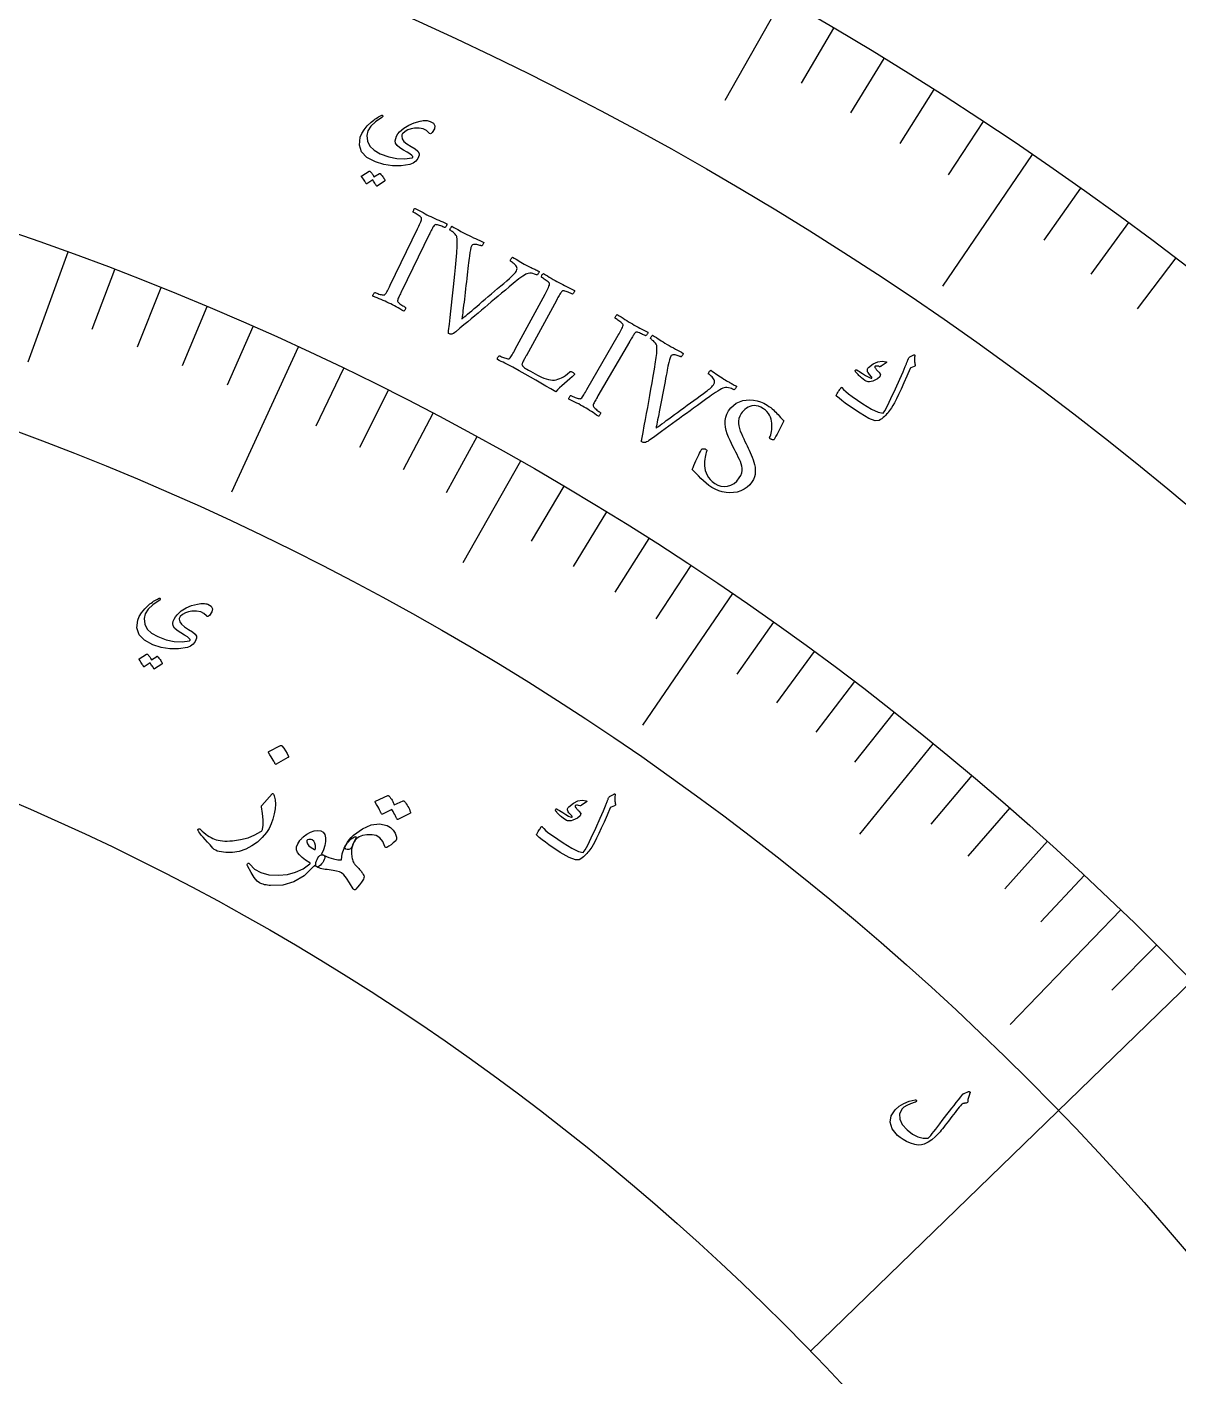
# Model space of a CAD drawing. Header units: millimetres. Extents: x -83 to 83, y -82 to 91.
# Drawn here: x 18.27 to 39.71, y 31.4 to 56.53 of the extents above; entities that cross this region are included whole.
import ezdxf

# ---------------------------------------------------------------- set-up
doc = ezdxf.new("R2010")
doc.units = ezdxf.units.MM
for name, color, linetype in [('ENGRAVE', 7, 'Continuous'), ('ENGRAVE_FINE', 8, 'Continuous'), ('TEXT', 5, 'Continuous')]:
    doc.layers.add(name, color=color, linetype=linetype)

msp = doc.modelspace()

# ---------------------------------------------------------------- linework, layer by layer
at = {"layer": 'ENGRAVE'}
for points in [[(32.3384, 57.0609), (31.2645, 55.1661)], [(36.9922, 54.16), (35.317, 51.7074)], [(19.0252, 52.3368), (18.2811, 50.2898)], [(23.3198, 50.5696), (22.0761, 47.8725)], [(27.4571, 48.4479), (26.3833, 46.5531)], [(31.4084, 45.9849), (29.7333, 43.5323)], [(35.146, 43.1956), (33.7714, 41.5062)], [(38.6431, 40.0975), (36.5821, 37.959)], [(39.9688, 38.7761), (32.8633, 31.8826)]]:
    msp.add_lwpolyline(points, dxfattribs=at)
for radius in [80.85, 80.85, 78.6844, 74.6625, 74.6625, 71.4862, 65.5875, 65.5875, 62.1225, 55.6875, 55.6875, 52.2225, 45.7875, 45.7875]:
    msp.add_circle((0, 0), radius, dxfattribs=at)
at = {"layer": 'ENGRAVE_FINE'}
for points in [[(33.2877, 56.5124), (32.6848, 55.4887)], [(34.2281, 55.9478), (33.6081, 54.9344)], [(35.1591, 55.3675), (34.5222, 54.3646)], [(36.0805, 54.7715), (35.427, 53.7794)], [(37.8937, 53.533), (37.2073, 52.5634)], [(38.785, 52.8909), (38.0824, 51.9329)], [(39.6656, 52.2337), (38.9471, 51.2876)], [(19.8953, 52.0123), (19.4709, 50.9027)], [(20.7601, 51.6732), (20.3172, 50.5708)], [(21.6192, 51.3197), (21.158, 50.2248)], [(22.4726, 50.9518), (21.9932, 49.8648)], [(24.1608, 50.1732), (23.6454, 49.1029)], [(24.9953, 49.7628), (24.462, 48.7012)], [(25.823, 49.3384), (25.2721, 48.2858)], [(26.6437, 48.9), (26.0753, 47.8568)], [(28.2632, 47.9822), (27.6602, 46.9586)], [(29.0616, 47.5029), (28.4416, 46.4895)], [(29.852, 47.0101), (29.2152, 46.0073)], [(30.6344, 46.5041), (29.9809, 45.512)], [(32.1739, 45.4526), (31.4875, 44.4829)], [(32.9306, 44.9074), (32.2281, 43.9493)], [(33.6783, 44.3494), (32.9599, 43.4033)], [(34.4169, 43.7787), (33.6826, 42.8448)], [(35.8655, 42.6001), (35.1003, 41.6913)], [(36.5751, 41.9924), (35.7949, 41.0965)], [(37.2747, 41.3726), (36.4796, 40.49)], [(37.9641, 40.7409), (37.1542, 39.8718)], [(39.3114, 39.4425), (38.4727, 38.6011)]]:
    msp.add_lwpolyline(points, dxfattribs=at)
at = {"layer": 'TEXT'}
for points in [[(25.7544, 54.5593), (25.7083, 54.6034), (25.6475, 54.6328), (25.5722, 54.6477), (25.4823, 54.6479), (25.4202, 54.637), (25.363, 54.6161), (25.3108, 54.5852), (25.2634, 54.5442), (25.2563, 54.5349), (25.2511, 54.5243), (25.2478, 54.5122), (25.2465, 54.4987), (25.2565, 54.4502), (25.2887, 54.4021), (25.3431, 54.3544), (25.4197, 54.3071), (25.4955, 54.2611), (25.5462, 54.2183), (25.5717, 54.1789), (25.5721, 54.1427), (25.5447, 54.0805), (25.5068, 54.0315), (25.4585, 53.9955), (25.3999, 53.9727), (25.2352, 53.9454), (25.0732, 53.944), (24.9137, 53.9685), (24.7564, 54.0189), (24.5988, 54.1047), (24.4993, 54.2096), (24.4578, 54.3341), (24.4745, 54.4782), (24.5033, 54.5485), (24.547, 54.6193), (24.6057, 54.6904), (24.6794, 54.7619), (24.7024, 54.7807), (24.7253, 54.7984), (24.7481, 54.8152), (24.7709, 54.831), (24.7937, 54.8458), (24.8169, 54.8598), (24.8403, 54.8728), (24.8639, 54.885), (24.8755, 54.8892), (24.8842, 54.8891), (24.8899, 54.8847), (24.8926, 54.8761), (24.8922, 54.867), (24.8895, 54.8591), (24.8845, 54.8522), (24.8771, 54.8463), (24.7563, 54.7655), (24.6692, 54.6827), (24.6155, 54.5981), (24.5951, 54.5118), (24.6069, 54.4058), (24.6528, 54.3139), (24.7328, 54.2361), (24.8469, 54.1721), (25.0043, 54.1144), (25.1554, 54.0824), (25.3004, 54.0763), (25.4395, 54.0961), (25.4487, 54.099), (25.4539, 54.1038), (25.4551, 54.1104), (25.4523, 54.1189), (25.4349, 54.1405), (25.4002, 54.1681), (25.348, 54.2018), (25.2784, 54.2414), (25.209, 54.2848), (25.1607, 54.328), (25.1335, 54.3711), (25.1275, 54.4141), (25.1356, 54.4577), (25.1517, 54.4999), (25.1759, 54.5407), (25.2082, 54.58), (25.2865, 54.6504), (25.3764, 54.7069), (25.4777, 54.7496), (25.5906, 54.7783), (25.6198, 54.7839), (25.6473, 54.7878), (25.6732, 54.7898), (25.6975, 54.79), (25.7201, 54.7885), (25.7409, 54.7855), (25.7601, 54.781), (25.7774, 54.775), (25.8393, 54.7386), (25.8656, 54.6917), (25.8565, 54.6346), (25.8119, 54.5672), (25.7949, 54.5514), (25.7796, 54.5449), (25.7661, 54.5475), (25.7544, 54.5593)], [(24.8299, 53.8047), (24.8329, 53.8058), (24.8364, 53.8058), (24.8404, 53.8044), (24.8448, 53.8019), (24.8583, 53.7881), (24.871, 53.7739), (24.8829, 53.7593), (24.8939, 53.7443), (24.9042, 53.7287), (24.9138, 53.7125), (24.9227, 53.6955), (24.9309, 53.6779), (24.9318, 53.6732), (24.9313, 53.6689), (24.9291, 53.6652), (24.9255, 53.6619), (24.7862, 53.5704), (24.7832, 53.5697), (24.78, 53.5712), (24.7765, 53.5749), (24.7728, 53.5807), (24.7706, 53.5855), (24.7667, 53.5925), (24.761, 53.6017), (24.7536, 53.6132), (24.7443, 53.627), (24.7332, 53.6433), (24.7203, 53.6622), (24.7054, 53.6836), (24.5964, 53.6127), (24.5921, 53.611), (24.588, 53.6119), (24.5842, 53.6156), (24.5806, 53.622), (24.5775, 53.6275), (24.5724, 53.636), (24.5654, 53.6474), (24.5565, 53.6617), (24.5455, 53.6791), (24.5321, 53.6995), (24.5164, 53.7231), (24.4982, 53.7498), (24.4968, 53.7535), (24.4968, 53.7566), (24.4983, 53.759), (24.5012, 53.7607), (24.6394, 53.8471), (24.6424, 53.8483), (24.6459, 53.8482), (24.6499, 53.8469), (24.6543, 53.8444), (24.6661, 53.8334), (24.6772, 53.8218), (24.6875, 53.8097), (24.6971, 53.7971), (24.706, 53.784), (24.7142, 53.7705), (24.7217, 53.7568), (24.7286, 53.7426)], [(25.7888, 53.0006), (25.8259, 52.9829), (25.8627, 52.9658), (25.8993, 52.9493), (25.9356, 52.9336), (25.9722, 52.9179), (26.0094, 52.9016), (26.0474, 52.8848), (26.0861, 52.8674), (26.0876, 52.8593), (26.0866, 52.85), (26.0834, 52.8395), (26.0777, 52.8279), (26.071, 52.8168), (26.0643, 52.808), (26.0578, 52.8015), (26.0515, 52.7972), (26.0421, 52.8016), (26.0293, 52.807), (26.013, 52.8136), (25.9933, 52.8212), (25.9721, 52.829), (25.9513, 52.836), (25.9309, 52.8422), (25.911, 52.8476), (25.8929, 52.8513), (25.8782, 52.852), (25.8669, 52.85), (25.8589, 52.8451), (25.8489, 52.8333), (25.8387, 52.8192), (25.8284, 52.8029), (25.818, 52.7842), (25.8074, 52.764), (25.7965, 52.7427), (25.7853, 52.7204), (25.7738, 52.697), (25.772, 52.6933), (25.7701, 52.6895), (25.7683, 52.6857), (25.7664, 52.682), (25.7646, 52.6782), (25.7627, 52.6744), (25.7609, 52.6707), (25.7591, 52.6669), (25.2471, 51.6201), (25.2453, 51.6164), (25.2434, 51.6126), (25.2416, 51.6088), (25.2397, 51.6051), (25.2379, 51.6013), (25.2361, 51.5975), (25.2342, 51.5938), (25.2324, 51.59), (25.2211, 51.5667), (25.2104, 51.5444), (25.2005, 51.5231), (25.1913, 51.5028), (25.1832, 51.4837), (25.1767, 51.466), (25.1719, 51.4496), (25.1687, 51.4345), (25.17, 51.4263), (25.1753, 51.4165), (25.1844, 51.4052), (25.1975, 51.3924), (25.2129, 51.3791), (25.2294, 51.3662), (25.2469, 51.3539), (25.2654, 51.3419), (25.2829, 51.3313), (25.2976, 51.3226), (25.3093, 51.3159), (25.3182, 51.3112), (25.3186, 51.3036), (25.3173, 51.2945), (25.3143, 51.2839), (25.3096, 51.2719), (25.3038, 51.2603), (25.2976, 51.2513), (25.2908, 51.2449), (25.2836, 51.2411), (25.2479, 51.2617), (25.213, 51.2817), (25.1787, 51.3012), (25.145, 51.3201), (25.1114, 51.3386), (25.0771, 51.3568), (25.042, 51.3748), (25.0063, 51.3925), (24.9711, 51.4093), (24.9355, 51.4257), (24.8992, 51.4418), (24.8624, 51.4576), (24.8252, 51.4732), (24.7875, 51.4887), (24.7494, 51.5042), (24.711, 51.5197), (24.7096, 51.5277), (24.7104, 51.537), (24.7136, 51.5474), (24.7192, 51.5591), (24.7258, 51.5703), (24.7322, 51.5792), (24.7386, 51.5858), (24.7448, 51.5902), (24.754, 51.5861), (24.7665, 51.581), (24.7824, 51.5748), (24.8016, 51.5676), (24.8225, 51.5603), (24.8432, 51.5541), (24.8639, 51.5489), (24.8845, 51.5447), (24.903, 51.5422), (24.9174, 51.542), (24.9278, 51.5441), (24.9341, 51.5486), (24.9464, 51.5627), (24.9587, 51.5794), (24.9709, 51.5989), (24.9831, 51.6212), (24.9955, 51.6453), (25.0081, 51.6704), (25.021, 51.6965), (25.0343, 51.7237), (25.5419, 52.7725), (25.555, 52.7999), (25.5676, 52.8265), (25.5797, 52.8524), (25.5912, 52.8775), (25.6013, 52.9015), (25.6091, 52.9236), (25.6147, 52.9439), (25.618, 52.9624), (25.6179, 52.9711), (25.6131, 52.981), (25.6035, 52.992), (25.5891, 53.0042), (25.572, 53.0169), (25.5541, 53.0293), (25.5355, 53.0414), (25.5162, 53.0533), (25.498, 53.0641), (25.4828, 53.0728), (25.4706, 53.0796), (25.4614, 53.0843), (25.4608, 53.0919), (25.462, 53.1011), (25.4648, 53.1117), (25.4693, 53.1239), (25.475, 53.1355), (25.4812, 53.1445), (25.488, 53.151), (25.4953, 53.1548), (25.5331, 53.135), (25.5705, 53.1152), (25.6075, 53.0953), (25.6441, 53.0754), (25.6804, 53.0558), (25.7166, 53.0368), (25.7528, 53.0184), (25.7888, 53.0006)], [(26.4621, 52.6677), (26.5027, 52.6475), (26.5429, 52.6282), (26.5827, 52.6095), (26.6221, 52.5917), (26.6611, 52.5742), (26.6996, 52.5567), (26.7378, 52.5391), (26.7755, 52.5216), (26.7745, 52.5143), (26.7716, 52.5052), (26.7666, 52.4941), (26.7597, 52.4811), (26.7522, 52.4689), (26.7455, 52.4604), (26.7398, 52.4556), (26.7349, 52.4545), (26.7279, 52.4575), (26.7173, 52.4615), (26.7028, 52.4664), (26.6847, 52.4722), (26.6646, 52.4777), (26.6443, 52.4817), (26.6239, 52.4842), (26.6034, 52.4853), (26.5842, 52.4833), (26.568, 52.477), (26.5547, 52.4661), (26.5444, 52.4509), (26.5345, 52.4242), (26.5249, 52.384), (26.5157, 52.3304), (26.5068, 52.2633), (26.5027, 52.228), (26.4981, 52.1874), (26.4929, 52.1413), (26.4871, 52.0899), (26.4808, 52.0344), (26.4741, 51.9762), (26.4669, 51.9153), (26.4593, 51.8516), (26.4515, 51.7866), (26.4438, 51.7214), (26.4363, 51.6563), (26.4288, 51.591), (26.4215, 51.5271), (26.4143, 51.4658), (26.4072, 51.4072), (26.4003, 51.3512), (26.3937, 51.2991), (26.3877, 51.252), (26.3823, 51.2099), (26.3775, 51.1728), (26.3736, 51.1421), (26.3707, 51.1193), (26.369, 51.1044), (26.3684, 51.0973), (26.3767, 51.1038), (26.3913, 51.1158), (26.4123, 51.1333), (26.4397, 51.1564), (26.4724, 51.1841), (26.5091, 51.2153), (26.5499, 51.2502), (26.5947, 51.2886), (26.6428, 51.3298), (26.6934, 51.3731), (26.7466, 51.4184), (26.8022, 51.4658), (26.8593, 51.5143), (26.9169, 51.5632), (26.9749, 51.6124), (27.0333, 51.6619), (27.0912, 51.7109), (27.1473, 51.7583), (27.2018, 51.8043), (27.2545, 51.8488), (27.2742, 51.8657), (27.2936, 51.8835), (27.3127, 51.9023), (27.3315, 51.922), (27.3489, 51.9417), (27.3637, 51.9603), (27.376, 51.9779), (27.3857, 51.9945), (27.3934, 52.0141), (27.3955, 52.0336), (27.392, 52.0528), (27.3829, 52.0717), (27.3704, 52.09), (27.3564, 52.107), (27.3409, 52.1228), (27.324, 52.1374), (27.3076, 52.1501), (27.2938, 52.1603), (27.2824, 52.1681), (27.2736, 52.1733), (27.2712, 52.1795), (27.2716, 52.1881), (27.2749, 52.1989), (27.2809, 52.212), (27.2884, 52.2247), (27.2959, 52.2345), (27.3035, 52.2413), (27.3111, 52.2451), (27.3441, 52.2261), (27.3761, 52.2075), (27.407, 52.1892), (27.4369, 52.1712), (27.4668, 52.1534), (27.498, 52.1355), (27.5303, 52.1176), (27.5638, 52.0996), (27.5913, 52.0851), (27.616, 52.0723), (27.6377, 52.0613), (27.6565, 52.052), (27.6738, 52.0437), (27.6911, 52.0356), (27.7082, 52.0277), (27.7253, 52.0201), (27.7433, 52.0121), (27.7632, 52.0031), (27.7849, 51.9931), (27.8086, 51.982), (27.8073, 51.9747), (27.8038, 51.9655), (27.798, 51.9544), (27.79, 51.9412), (27.7817, 51.9291), (27.775, 51.9207), (27.77, 51.9163), (27.7666, 51.9157), (27.7562, 51.9203), (27.7401, 51.9259), (27.7183, 51.9326), (27.6909, 51.9403), (27.661, 51.9463), (27.6322, 51.9478), (27.6045, 51.9448), (27.5778, 51.9372), (27.5574, 51.9282), (27.5319, 51.9137), (27.5013, 51.8938), (27.4657, 51.8685), (27.4283, 51.8406), (27.3924, 51.8129), (27.358, 51.7853), (27.3252, 51.7579), (27.2493, 51.6943), (27.1767, 51.6332), (27.1073, 51.5748), (27.0413, 51.5189), (26.9773, 51.4649), (26.9144, 51.4119), (26.8525, 51.3599), (26.7917, 51.309), (26.7308, 51.258), (26.6689, 51.206), (26.6059, 51.1529), (26.5419, 51.0988), (26.4755, 51.0427), (26.4054, 50.9839), (26.3316, 50.9222), (26.2541, 50.8576), (26.2328, 50.8411), (26.2129, 50.8285), (26.1946, 50.8199), (26.1777, 50.8153), (26.162, 50.8137), (26.1473, 50.8144), (26.1335, 50.8174), (26.1207, 50.8226), (26.1177, 50.8254), (26.116, 50.8301), (26.1157, 50.8367), (26.1167, 50.8451), (26.1181, 50.8539), (26.1189, 50.8616), (26.1192, 50.8682), (26.119, 50.8738), (26.1335, 51.0007), (26.1474, 51.1233), (26.1607, 51.2417), (26.1734, 51.3559), (26.1858, 51.4685), (26.1982, 51.582), (26.2105, 51.6965), (26.2227, 51.812), (26.2349, 51.9311), (26.247, 52.0564), (26.2592, 52.188), (26.2712, 52.3258), (26.2751, 52.368), (26.2781, 52.4083), (26.2803, 52.4466), (26.2818, 52.483), (26.2821, 52.518), (26.281, 52.5522), (26.2784, 52.5855), (26.2744, 52.6179), (26.2715, 52.6313), (26.2656, 52.645), (26.2567, 52.659), (26.2447, 52.6733), (26.2311, 52.6873), (26.2171, 52.7003), (26.2029, 52.7123), (26.1883, 52.7232), (26.1745, 52.7328), (26.1624, 52.7408), (26.1521, 52.7471), (26.1435, 52.7517), (26.1435, 52.7544), (26.1458, 52.7611), (26.1506, 52.7719), (26.1577, 52.7868), (26.1653, 52.8016), (26.1712, 52.8124), (26.1756, 52.8192), (26.1783, 52.8218), (26.2193, 52.7998), (26.2565, 52.7794), (26.29, 52.7607), (26.3197, 52.7437), (26.3494, 52.7268), (26.3831, 52.7085), (26.4206, 52.6888), (26.4621, 52.6677)], [(27.5689, 50.4184), (27.5674, 50.4156), (27.5656, 50.4122), (27.5634, 50.4082), (27.5609, 50.4036), (27.5544, 50.3918), (27.547, 50.3782), (27.5386, 50.363), (27.5294, 50.346), (27.52, 50.3286), (27.5114, 50.3117), (27.5035, 50.2954), (27.4963, 50.2797), (27.4906, 50.2657), (27.4872, 50.2544), (27.4861, 50.2459), (27.4872, 50.2401), (27.4959, 50.2253), (27.5068, 50.2115), (27.52, 50.1986), (27.5354, 50.1866), (27.5547, 50.1739), (27.5792, 50.159), (27.609, 50.1417), (27.644, 50.1221), (27.7775, 50.0482), (27.8128, 50.0299), (27.8509, 50.0126), (27.8917, 49.9963), (27.9354, 49.9811), (27.9789, 49.9686), (28.0197, 49.9607), (28.0577, 49.9573), (28.0929, 49.9584), (28.1241, 49.9637), (28.1562, 49.9725), (28.1893, 49.9847), (28.2234, 50.0004), (28.2588, 50.0205), (28.296, 50.046), (28.3348, 50.077), (28.3754, 50.1135), (28.3829, 50.1176), (28.3925, 50.1182), (28.4041, 50.1153), (28.4176, 50.1088), (28.4372, 50.0965), (28.452, 50.0845), (28.4621, 50.0727), (28.4676, 50.0611), (28.4222, 50.0217), (28.3752, 49.9811), (28.3266, 49.9393), (28.2765, 49.8965), (28.2284, 49.8541), (28.1861, 49.8136), (28.1495, 49.7751), (28.1186, 49.7386), (28.0237, 49.7926), (27.9293, 49.8468), (27.8354, 49.9013), (27.7421, 49.956), (27.6458, 50.0121), (27.543, 50.0708), (27.4336, 50.132), (27.3177, 50.1957), (27.2773, 50.2174), (27.2388, 50.2374), (27.2021, 50.2558), (27.1673, 50.2725), (27.1332, 50.2888), (27.0988, 50.3059), (27.0639, 50.3238), (27.0288, 50.3424), (27.0277, 50.3505), (27.029, 50.3597), (27.0327, 50.37), (27.0387, 50.3814), (27.0458, 50.3923), (27.0527, 50.4009), (27.0594, 50.4072), (27.0658, 50.4113), (27.0748, 50.4068), (27.087, 50.4011), (27.1026, 50.3942), (27.1215, 50.3861), (27.142, 50.3779), (27.1624, 50.3708), (27.1829, 50.3646), (27.2032, 50.3595), (27.2216, 50.3561), (27.236, 50.3553), (27.2465, 50.3569), (27.253, 50.3612), (27.2659, 50.3746), (27.2789, 50.3908), (27.292, 50.4097), (27.3052, 50.4314), (27.3187, 50.4549), (27.3324, 50.4794), (27.3465, 50.505), (27.361, 50.5315), (27.9158, 51.5562), (27.9302, 51.5828), (27.944, 51.6089), (27.9572, 51.6342), (27.9698, 51.6588), (27.981, 51.6823), (27.9898, 51.704), (27.9963, 51.724), (28.0004, 51.7423), (28.0008, 51.7511), (27.9964, 51.7612), (27.9873, 51.7726), (27.9735, 51.7855), (27.9569, 51.7989), (27.9397, 51.8121), (27.9216, 51.8251), (27.9029, 51.8378), (27.8852, 51.8494), (27.8705, 51.8588), (27.8586, 51.8661), (27.8496, 51.8712), (27.8494, 51.8789), (27.8509, 51.888), (27.8542, 51.8985), (27.8593, 51.9104), (27.8655, 51.9218), (27.8721, 51.9305), (27.8792, 51.9366), (27.8866, 51.9402), (27.9235, 51.9187), (27.96, 51.8971), (27.996, 51.8756), (28.0317, 51.8541), (28.0671, 51.8328), (28.1024, 51.8122), (28.1376, 51.7922), (28.1728, 51.7728), (28.209, 51.7533), (28.2451, 51.7346), (28.2809, 51.7165), (28.3164, 51.6991), (28.3522, 51.6818), (28.3887, 51.6639), (28.4259, 51.6453), (28.4637, 51.6262), (28.4648, 51.618), (28.4635, 51.6087), (28.4598, 51.5984), (28.4536, 51.5871), (28.4464, 51.5763), (28.4393, 51.5678), (28.4325, 51.5616), (28.426, 51.5576), (28.4168, 51.5624), (28.4042, 51.5684), (28.3883, 51.5757), (28.369, 51.5842), (28.3482, 51.593), (28.3277, 51.6009), (28.3076, 51.6081), (28.2879, 51.6144), (28.27, 51.6188), (28.2554, 51.6203), (28.244, 51.6187), (28.2358, 51.6142), (28.2252, 51.6029), (28.2145, 51.5893), (28.2034, 51.5734), (28.1922, 51.5553), (28.1807, 51.5355), (28.1688, 51.5147), (28.1566, 51.493), (28.144, 51.4702), (28.142, 51.4665), (28.14, 51.4628), (28.138, 51.4591), (28.136, 51.4555), (28.134, 51.4518), (28.132, 51.4481), (28.13, 51.4444), (28.1279, 51.4407)], [(29.5424, 51.0037), (29.5781, 50.9832), (29.6137, 50.9635), (29.649, 50.9445), (29.6841, 50.9262), (29.7194, 50.9079), (29.7554, 50.889), (29.792, 50.8695), (29.8294, 50.8493), (29.8302, 50.8411), (29.8287, 50.8319), (29.8247, 50.8217), (29.8182, 50.8105), (29.8106, 50.8), (29.8034, 50.7917), (29.7964, 50.7856), (29.7898, 50.7818), (29.7807, 50.7868), (29.7683, 50.7932), (29.7526, 50.8009), (29.7335, 50.8099), (29.7129, 50.8193), (29.6927, 50.8277), (29.6728, 50.8354), (29.6533, 50.8423), (29.6355, 50.8472), (29.6209, 50.849), (29.6095, 50.8478), (29.6012, 50.8435), (29.5903, 50.8324), (29.5792, 50.8191), (29.5677, 50.8036), (29.556, 50.7857), (29.544, 50.7663), (29.5316, 50.7458), (29.5188, 50.7244), (29.5056, 50.7019), (29.5035, 50.6983), (29.5014, 50.6947), (29.4993, 50.691), (29.4972, 50.6874), (29.4951, 50.6838), (29.493, 50.6802), (29.4909, 50.6765), (29.4887, 50.6729), (28.9027, 49.6658), (28.9005, 49.6622), (28.8984, 49.6586), (28.8963, 49.6549), (28.8942, 49.6513), (28.8921, 49.6477), (28.89, 49.6441), (28.8879, 49.6404), (28.8858, 49.6368), (28.8728, 49.6144), (28.8606, 49.5929), (28.8492, 49.5723), (28.8385, 49.5528), (28.8291, 49.5343), (28.8213, 49.5171), (28.8153, 49.5011), (28.8111, 49.4863), (28.8118, 49.478), (28.8164, 49.4679), (28.8247, 49.456), (28.8367, 49.4422), (28.8512, 49.4278), (28.8667, 49.4138), (28.8832, 49.4002), (28.9008, 49.387), (28.9175, 49.3751), (28.9315, 49.3654), (28.9428, 49.3579), (28.9513, 49.3526), (28.9512, 49.345), (28.9492, 49.336), (28.9455, 49.3256), (28.9399, 49.3139), (28.9333, 49.3028), (28.9264, 49.2943), (28.9192, 49.2884), (28.9117, 49.2851), (28.8777, 49.3082), (28.8442, 49.3307), (28.8114, 49.3526), (28.7792, 49.3739), (28.747, 49.3948), (28.7141, 49.4154), (28.6804, 49.4359), (28.6461, 49.4561), (28.6122, 49.4754), (28.5778, 49.4944), (28.5428, 49.5131), (28.5073, 49.5314), (28.4712, 49.5496), (28.4348, 49.5678), (28.3979, 49.586), (28.3607, 49.6042), (28.3598, 49.6123), (28.3614, 49.6215), (28.3653, 49.6317), (28.3717, 49.643), (28.3791, 49.6537), (28.3862, 49.6621), (28.393, 49.6682), (28.3995, 49.6722), (28.4084, 49.6674), (28.4205, 49.6614), (28.4359, 49.6541), (28.4545, 49.6455), (28.4748, 49.6368), (28.4951, 49.6291), (28.5153, 49.6224), (28.5355, 49.6167), (28.5538, 49.6128), (28.5682, 49.6116), (28.5787, 49.613), (28.5853, 49.617), (28.5986, 49.6302), (28.612, 49.646), (28.6257, 49.6646), (28.6394, 49.6859), (28.6535, 49.709), (28.6679, 49.7332), (28.6827, 49.7583), (28.6978, 49.7844), (29.2798, 50.794), (29.2948, 50.8202), (29.3093, 50.8459), (29.3232, 50.8708), (29.3365, 50.8951), (29.3483, 50.9183), (29.3577, 50.9398), (29.3647, 50.9596), (29.3693, 50.9778), (29.3699, 50.9865), (29.3658, 50.9967), (29.357, 51.0084), (29.3435, 51.0216), (29.3273, 51.0355), (29.3104, 51.0491), (29.2928, 51.0626), (29.2744, 51.0759), (29.257, 51.0879), (29.2425, 51.0977), (29.2308, 51.1053), (29.222, 51.1107), (29.2219, 51.1183), (29.2237, 51.1274), (29.2273, 51.1378), (29.2327, 51.1496), (29.2392, 51.1608), (29.2461, 51.1693), (29.2533, 51.1753), (29.2608, 51.1786), (29.2971, 51.1561), (29.333, 51.1336), (29.3685, 51.1112), (29.4035, 51.0887), (29.4383, 51.0665), (29.4731, 51.045), (29.5078, 51.024), (29.5424, 51.0037)], [(30.19, 50.623), (30.2291, 50.6), (30.2678, 50.5778), (30.3061, 50.5564), (30.3441, 50.5357), (30.3817, 50.5154), (30.4189, 50.4952), (30.4557, 50.475), (30.4921, 50.4547), (30.4906, 50.4476), (30.4869, 50.4386), (30.4812, 50.4279), (30.4733, 50.4154), (30.465, 50.4039), (30.4578, 50.3959), (30.4517, 50.3915), (30.4467, 50.3907), (30.44, 50.3943), (30.4296, 50.399), (30.4156, 50.4049), (30.3979, 50.412), (30.3783, 50.4189), (30.3584, 50.4244), (30.3382, 50.4284), (30.3178, 50.4309), (30.2985, 50.4304), (30.2819, 50.4252), (30.2679, 50.4153), (30.2565, 50.4009), (30.2447, 50.375), (30.2322, 50.3356), (30.2192, 50.2827), (30.2054, 50.2164), (30.1988, 50.1816), (30.1913, 50.1414), (30.1828, 50.0958), (30.1733, 50.0449), (30.163, 49.9901), (30.1521, 49.9325), (30.1406, 49.8722), (30.1284, 49.8093), (30.1159, 49.745), (30.1036, 49.6806), (30.0913, 49.6161), (30.0792, 49.5516), (30.0672, 49.4883), (30.0556, 49.4277), (30.0444, 49.3698), (30.0334, 49.3145), (30.0231, 49.263), (30.0138, 49.2164), (30.0054, 49.1748), (29.9979, 49.1381), (29.9918, 49.1078), (29.9873, 49.0853), (29.9845, 49.0705), (29.9834, 49.0635), (29.992, 49.0694), (30.0075, 49.0803), (30.0297, 49.0963), (30.0588, 49.1173), (30.0933, 49.1425), (30.1322, 49.1711), (30.1754, 49.2029), (30.2228, 49.238), (30.2738, 49.2756), (30.3274, 49.3152), (30.3837, 49.3565), (30.4426, 49.3997), (30.503, 49.444), (30.564, 49.4886), (30.6254, 49.5335), (30.6873, 49.5787), (30.7485, 49.6234), (30.8079, 49.6667), (30.8655, 49.7086), (30.9213, 49.7492), (30.9422, 49.7646), (30.9628, 49.781), (30.9832, 49.7983), (31.0034, 49.8166), (31.0221, 49.835), (31.0383, 49.8525), (31.0518, 49.8692), (31.0627, 49.885), (31.0717, 49.9041), (31.0752, 49.9233), (31.0731, 49.9427), (31.0655, 49.9623), (31.0543, 49.9814), (31.0415, 49.9994), (31.0273, 50.0162), (31.0114, 50.032), (30.996, 50.0459), (30.9829, 50.0571), (30.9721, 50.0656), (30.9637, 50.0714), (30.9618, 50.0778), (30.9629, 50.0863), (30.9669, 50.0969), (30.9738, 50.1095), (30.9822, 50.1217), (30.9904, 50.1309), (30.9984, 50.1371), (31.0063, 50.1403), (31.0379, 50.1191), (31.0684, 50.0982), (31.0979, 50.0777), (31.1265, 50.0576), (31.155, 50.0377), (31.1848, 50.0176), (31.2157, 49.9974), (31.2478, 49.977), (31.2743, 49.9605), (31.298, 49.946), (31.3188, 49.9335), (31.3369, 49.9228), (31.3536, 49.9133), (31.3702, 49.904), (31.3868, 49.8949), (31.4032, 49.8861), (31.4206, 49.8768), (31.4398, 49.8664), (31.4608, 49.8548), (31.4835, 49.8421), (31.4818, 49.8349), (31.4776, 49.826), (31.471, 49.8153), (31.4621, 49.8027), (31.4529, 49.7912), (31.4456, 49.7834), (31.4403, 49.7793), (31.4369, 49.779), (31.4269, 49.7843), (31.4112, 49.791), (31.39, 49.7993), (31.3631, 49.809), (31.3338, 49.8171), (31.3052, 49.8207), (31.2773, 49.8196), (31.2501, 49.814), (31.2291, 49.8065), (31.2026, 49.7939), (31.1707, 49.7763), (31.1333, 49.7536), (31.094, 49.7285), (31.0562, 49.7034), (31.02, 49.6783), (30.9853, 49.6534), (30.905, 49.5954), (30.8282, 49.5397), (30.7548, 49.4865), (30.6848, 49.4355), (30.6172, 49.3862), (30.5506, 49.3379), (30.4851, 49.2905), (30.4208, 49.2441), (30.3564, 49.1976), (30.2909, 49.1502), (30.2242, 49.1018), (30.1565, 49.0525), (30.0862, 49.0014), (30.012, 48.9477), (29.934, 48.8915), (29.852, 48.8327), (29.8296, 48.8177), (29.8089, 48.8066), (29.79, 48.7994), (29.7728, 48.7959), (29.757, 48.7955), (29.7424, 48.7973), (29.7289, 48.8012), (29.7165, 48.8073), (29.7137, 48.8104), (29.7123, 48.8152), (29.7125, 48.8217), (29.7141, 48.8301), (29.7161, 48.8387), (29.7175, 48.8464), (29.7183, 48.853), (29.7184, 48.8585), (29.7421, 48.984), (29.7648, 49.1054), (29.7866, 49.2225), (29.8075, 49.3355), (29.828, 49.4469), (29.8485, 49.5592), (29.869, 49.6725), (29.8895, 49.7868), (29.9103, 49.9047), (29.9314, 50.0288), (29.953, 50.1592), (29.975, 50.2958), (29.9819, 50.3376), (29.9878, 50.3776), (29.9928, 50.4157), (29.9968, 50.4519), (29.9997, 50.4867), (30.001, 50.5209), (30.0009, 50.5543), (29.9992, 50.5869), (29.9973, 50.6004), (29.9924, 50.6145), (29.9845, 50.6292), (29.9736, 50.6443), (29.961, 50.6593), (29.948, 50.6732), (29.9347, 50.6862), (29.9209, 50.6982), (29.9078, 50.7088), (29.8963, 50.7175), (29.8865, 50.7246), (29.8783, 50.7298), (29.8784, 50.7325), (29.8813, 50.739), (29.8868, 50.7494), (29.895, 50.7637), (29.9036, 50.778), (29.9103, 50.7884), (29.9151, 50.7948), (29.918, 50.7972), (29.9573, 50.7723), (29.993, 50.7493), (30.025, 50.7283), (30.0534, 50.7091), (30.0819, 50.6901), (30.1141, 50.6694), (30.1502, 50.6471), (30.19, 50.623)], [(34.803, 50.4049), (34.8005, 50.3824), (34.7989, 50.3605), (34.7983, 50.3392), (34.7986, 50.3185), (34.8001, 50.2983), (34.8027, 50.2786), (34.8065, 50.2593), (34.8115, 50.2405), (34.8121, 50.2314), (34.8089, 50.2236), (34.802, 50.2169), (34.7913, 50.2114), (34.7315, 50.1848), (34.7253, 50.1817), (34.7205, 50.1789), (34.7169, 50.1762), (34.7147, 50.1738), (34.6542, 50.032), (34.5986, 49.9044), (34.5479, 49.7911), (34.5022, 49.6921), (34.4614, 49.6075), (34.4255, 49.5375), (34.3947, 49.4821), (34.3688, 49.4411), (34.3167, 49.3662), (34.2988, 49.3434), (34.2798, 49.3212), (34.2595, 49.2998), (34.238, 49.2791), (34.2152, 49.2591), (34.1911, 49.24), (34.1655, 49.2216), (34.1385, 49.2041), (34.0675, 49.1997), (33.9493, 49.245), (33.7837, 49.3397), (33.5703, 49.4833), (33.5053, 49.5307), (33.4463, 49.5762), (33.3933, 49.6197), (33.3463, 49.6614), (33.343, 49.6666), (33.3416, 49.6719), (33.3423, 49.6772), (33.3449, 49.6826), (33.3594, 49.7072), (33.3727, 49.7295), (33.385, 49.7495), (33.3961, 49.7672), (33.4061, 49.7827), (33.4153, 49.7963), (33.4236, 49.808), (33.4311, 49.8177), (33.4356, 49.8229), (33.4398, 49.8248), (33.4436, 49.8232), (33.4471, 49.8182), (33.4758, 49.783), (33.5168, 49.7438), (33.5702, 49.7003), (33.6358, 49.6527), (33.836, 49.5166), (33.9987, 49.419), (34.1243, 49.3603), (34.2129, 49.3407), (34.2451, 49.3874), (34.2944, 49.4786), (34.3605, 49.6145), (34.4435, 49.7951), (34.5251, 49.9769), (34.5862, 50.1149), (34.6268, 50.2089), (34.6471, 50.259), (34.6523, 50.2729), (34.6572, 50.286), (34.6617, 50.2982), (34.6658, 50.3094), (34.6696, 50.3197), (34.6729, 50.3289), (34.6758, 50.337), (34.6781, 50.3439), (34.6842, 50.3586), (34.6922, 50.371), (34.7021, 50.3813), (34.714, 50.3894), (34.7838, 50.4272), (34.789, 50.4294), (34.7934, 50.4302), (34.7971, 50.4295), (34.8001, 50.4273), (34.8024, 50.4227), (34.8037, 50.4175), (34.8039, 50.4115), (34.803, 50.4049)], [(34.2704, 50.3004), (34.273, 50.298), (34.2748, 50.2951), (34.2756, 50.2917), (34.2755, 50.2878), (34.2745, 50.285), (34.2729, 50.2823), (34.2708, 50.2796), (34.2682, 50.2771), (34.1799, 50.2177), (34.1703, 50.2122), (34.1618, 50.2086), (34.1544, 50.2072), (34.1481, 50.2078), (34.1249, 50.2156), (34.1033, 50.2197), (34.0835, 50.22), (34.0655, 50.2166), (34.0596, 50.2125), (34.0584, 50.2045), (34.0621, 50.1928), (34.0705, 50.1772), (34.0772, 50.1683), (34.0843, 50.1594), (34.0918, 50.1505), (34.0997, 50.1416), (34.1082, 50.1326), (34.1172, 50.1235), (34.1269, 50.1142), (34.1372, 50.1048), (34.1654, 50.0617), (34.1553, 50.0198), (34.1067, 49.9789), (34.0197, 49.9391), (33.9892, 49.9305), (33.9621, 49.926), (33.9384, 49.9256), (33.9181, 49.9294), (33.8985, 49.9375), (33.8737, 49.9522), (33.8438, 49.9735), (33.8087, 50.0013), (33.7911, 50.0159), (33.7748, 50.0304), (33.7599, 50.0448), (33.7463, 50.0592), (33.7339, 50.0732), (33.7224, 50.0865), (33.7119, 50.0992), (33.7024, 50.1112), (33.6977, 50.1204), (33.6956, 50.1287), (33.6959, 50.1362), (33.6988, 50.1428), (33.7039, 50.1482), (33.7097, 50.1506), (33.7163, 50.15), (33.7237, 50.1463), (33.7463, 50.1331), (33.7717, 50.1179), (33.7999, 50.1004), (33.8308, 50.0808), (33.8885, 50.0442), (33.935, 50.0176), (33.9702, 50.0011), (33.9942, 49.9948), (33.998, 49.9949), (34.001, 49.9964), (34.0032, 49.9993), (34.0047, 50.0035), (34.0048, 50.0066), (34.0037, 50.0104), (34.0012, 50.0147), (33.9975, 50.0196), (33.9599, 50.0609), (33.9447, 50.0791), (33.9333, 50.0969), (33.9257, 50.1145), (33.9218, 50.1317), (33.9207, 50.1496), (33.9236, 50.1654), (33.9304, 50.179), (33.9412, 50.1906), (34.0286, 50.2585), (34.1126, 50.2995), (34.1932, 50.3134), (34.2704, 50.3004)], [(32.0527, 49.4913), (32.088, 49.4677), (32.1194, 49.4451), (32.147, 49.4235), (32.1708, 49.4029), (32.1926, 49.3824), (32.2142, 49.3609), (32.2355, 49.3385), (32.2567, 49.3151), (32.2792, 49.29), (32.3044, 49.2622), (32.3323, 49.2318), (32.363, 49.1987), (32.3403, 49.1495), (32.3165, 49.1001), (32.2913, 49.0504), (32.265, 49.0006), (32.2396, 48.9538), (32.2174, 48.9135), (32.1985, 48.8797), (32.1827, 48.8523), (32.1789, 48.847), (32.173, 48.8441), (32.1649, 48.8437), (32.1546, 48.8457), (32.1439, 48.8491), (32.1345, 48.8527), (32.1266, 48.8563), (32.12, 48.8602), (32.1125, 48.8659), (32.1067, 48.8722), (32.1025, 48.8791), (32.1, 48.8866), (32.1109, 48.9108), (32.1205, 48.9384), (32.1288, 48.9692), (32.136, 49.0034), (32.1412, 49.0397), (32.1438, 49.0768), (32.1437, 49.1149), (32.141, 49.1538), (32.1352, 49.1927), (32.1259, 49.2308), (32.113, 49.2681), (32.0965, 49.3046), (32.076, 49.3391), (32.0506, 49.3706), (32.0206, 49.3992), (31.9858, 49.4247), (31.9389, 49.4516), (31.8937, 49.4701), (31.8505, 49.4803), (31.8091, 49.4822), (31.7699, 49.4775), (31.7331, 49.4679), (31.6987, 49.4535), (31.6667, 49.4341), (31.6374, 49.4116), (31.6114, 49.3874), (31.5886, 49.3616), (31.5689, 49.3342), (31.5438, 49.2882), (31.5273, 49.2422), (31.5193, 49.1961), (31.5198, 49.1499), (31.5268, 49.1035), (31.5382, 49.0567), (31.5539, 49.0097), (31.5739, 48.9623), (31.5961, 48.9145), (31.6182, 48.8663), (31.6402, 48.8178), (31.662, 48.7688), (31.6794, 48.7319), (31.6977, 48.6931), (31.7168, 48.6525), (31.7368, 48.6101), (31.7565, 48.5664), (31.7748, 48.5218), (31.7917, 48.4765), (31.8072, 48.4304), (31.8199, 48.3839), (31.8284, 48.3375), (31.8326, 48.291), (31.8327, 48.2447), (31.8274, 48.1989), (31.8157, 48.1542), (31.7975, 48.1106), (31.773, 48.0681), (31.7291, 48.011), (31.679, 47.9631), (31.6228, 47.9246), (31.5605, 47.8953), (31.4944, 47.8748), (31.4269, 47.8627), (31.358, 47.8591), (31.2876, 47.8638), (31.2178, 47.8765), (31.1508, 47.8968), (31.0864, 47.9245), (31.0246, 47.9598), (30.9692, 47.9979), (30.9169, 48.0385), (30.8675, 48.0816), (30.8213, 48.1273), (30.7775, 48.1727), (30.7356, 48.2151), (30.6958, 48.2546), (30.6579, 48.2911), (30.6732, 48.3302), (30.6897, 48.3702), (30.7073, 48.4111), (30.7261, 48.453), (30.7451, 48.4939), (30.7631, 48.5321), (30.7802, 48.5676), (30.7964, 48.6003), (30.8108, 48.6286), (30.8223, 48.6509), (30.831, 48.6671), (30.8369, 48.6772), (30.8466, 48.679), (30.8565, 48.6801), (30.8666, 48.6804), (30.8768, 48.6801), (30.8868, 48.6788), (30.8963, 48.6764), (30.9053, 48.6728), (30.9138, 48.6681), (30.9226, 48.6607), (30.9276, 48.652), (30.9288, 48.6419), (30.9263, 48.6304), (30.9193, 48.6095), (30.9122, 48.5843), (30.9051, 48.5548), (30.8979, 48.5209), (30.8919, 48.4839), (30.8882, 48.4447), (30.8868, 48.4034), (30.8878, 48.36), (30.8923, 48.3158), (30.9016, 48.272), (30.9157, 48.2287), (30.9345, 48.1858), (30.9595, 48.1443), (30.992, 48.1052), (31.0319, 48.0685), (31.0794, 48.0342), (31.1353, 48.0046), (31.1937, 47.9863), (31.2546, 47.9795), (31.3181, 47.9841), (31.3802, 48.0014), (31.4371, 48.0328), (31.4886, 48.0782), (31.5349, 48.1378), (31.5619, 48.1848), (31.58, 48.2302), (31.5893, 48.2738), (31.5896, 48.3157), (31.5834, 48.3569), (31.5727, 48.3985), (31.5576, 48.4405), (31.5381, 48.4827), (31.5159, 48.5259), (31.4928, 48.5705), (31.4686, 48.6166), (31.4434, 48.664), (31.4165, 48.7189), (31.3896, 48.7756), (31.3627, 48.8341), (31.3359, 48.8944), (31.3118, 48.9557), (31.2931, 49.0175), (31.2798, 49.0798), (31.272, 49.1424), (31.272, 49.2047), (31.2825, 49.2657), (31.3035, 49.3254), (31.3349, 49.3839), (31.3767, 49.4406), (31.4242, 49.4881), (31.4774, 49.5264), (31.5364, 49.5554), (31.5992, 49.5756), (31.6637, 49.5874), (31.7298, 49.5908), (31.7977, 49.5858), (31.8652, 49.573), (31.9302, 49.553), (31.9927, 49.5257), (32.0527, 49.4913)], [(21.6088, 45.5686), (21.5627, 45.6127), (21.5019, 45.6423), (21.4265, 45.6573), (21.3366, 45.6576), (21.2745, 45.6468), (21.2173, 45.6259), (21.165, 45.595), (21.1177, 45.5541), (21.1105, 45.5448), (21.1053, 45.5341), (21.102, 45.522), (21.1007, 45.5085), (21.1107, 45.46), (21.1429, 45.4119), (21.1972, 45.3642), (21.2737, 45.3168), (21.3494, 45.2708), (21.4, 45.2279), (21.4254, 45.1885), (21.4257, 45.1524), (21.3982, 45.0902), (21.3602, 45.0412), (21.3119, 45.0053), (21.2533, 44.9825), (21.0888, 44.9553), (20.9271, 44.9539), (20.7679, 44.9783), (20.611, 45.0286), (20.4537, 45.1141), (20.3543, 45.2188), (20.3127, 45.3431), (20.3292, 45.4872), (20.3579, 45.5576), (20.4015, 45.6284), (20.46, 45.6996), (20.5336, 45.7713), (20.5565, 45.7901), (20.5794, 45.8079), (20.6022, 45.8247), (20.6249, 45.8405), (20.6478, 45.8554), (20.6709, 45.8694), (20.6943, 45.8825), (20.7179, 45.8947), (20.7295, 45.8989), (20.7382, 45.8988), (20.7439, 45.8944), (20.7466, 45.8858), (20.7463, 45.8767), (20.7436, 45.8688), (20.7385, 45.8619), (20.7311, 45.856), (20.6105, 45.775), (20.5235, 45.6921), (20.47, 45.6074), (20.4497, 45.521), (20.4616, 45.4151), (20.5075, 45.3233), (20.5874, 45.2456), (20.7014, 45.1818), (20.8585, 45.1243), (21.0094, 45.0924), (21.1542, 45.0862), (21.2931, 45.1059), (21.3023, 45.1088), (21.3075, 45.1135), (21.3087, 45.1202), (21.3059, 45.1287), (21.2886, 45.1502), (21.2539, 45.1779), (21.2019, 45.2116), (21.1324, 45.2513), (21.0631, 45.2947), (21.0149, 45.3378), (20.9877, 45.3809), (20.9817, 45.424), (20.9898, 45.4676), (21.006, 45.5098), (21.0302, 45.5505), (21.0624, 45.5899), (21.1408, 45.6602), (21.2307, 45.7167), (21.3321, 45.7593), (21.4451, 45.7879), (21.4743, 45.7935), (21.5018, 45.7973), (21.5277, 45.7992), (21.552, 45.7994), (21.5747, 45.7979), (21.5955, 45.7949), (21.6147, 45.7903), (21.6321, 45.7843), (21.6939, 45.7477), (21.7202, 45.7008), (21.711, 45.6437), (21.6663, 45.5764), (21.6492, 45.5606), (21.634, 45.5541), (21.6205, 45.5568), (21.6088, 45.5686)], [(20.6841, 44.8145), (20.6871, 44.8157), (20.6906, 44.8156), (20.6946, 44.8143), (20.6989, 44.8118), (20.7124, 44.798), (20.7251, 44.7838), (20.7369, 44.7692), (20.7479, 44.7542), (20.7581, 44.7387), (20.7677, 44.7225), (20.7765, 44.7055), (20.7846, 44.6879), (20.7856, 44.6832), (20.785, 44.679), (20.7829, 44.6752), (20.7792, 44.6719), (20.6402, 44.5804), (20.6372, 44.5797), (20.634, 44.5811), (20.6306, 44.5848), (20.6269, 44.5906), (20.6247, 44.5954), (20.6208, 44.6024), (20.6151, 44.6116), (20.6077, 44.6231), (20.5986, 44.6369), (20.5875, 44.6532), (20.5746, 44.672), (20.5598, 44.6933), (20.451, 44.6224), (20.4467, 44.6206), (20.4427, 44.6216), (20.4389, 44.6252), (20.4353, 44.6316), (20.4322, 44.6371), (20.4272, 44.6456), (20.4202, 44.657), (20.4114, 44.6712), (20.4004, 44.6886), (20.387, 44.709), (20.3713, 44.7325), (20.3533, 44.7591), (20.3519, 44.7629), (20.3519, 44.7659), (20.3533, 44.7683), (20.3563, 44.7701), (20.4941, 44.8567), (20.4971, 44.8579), (20.5006, 44.8578), (20.5046, 44.8565), (20.5089, 44.854), (20.5208, 44.843), (20.5318, 44.8315), (20.5421, 44.8194), (20.5517, 44.8068), (20.5605, 44.7937), (20.5686, 44.7803), (20.5761, 44.7665), (20.583, 44.7524)], [(22.9883, 43.1555), (22.9931, 43.1569), (22.9985, 43.1564), (23.0045, 43.154), (23.0111, 43.1497), (23.0498, 43.1041), (23.0832, 43.0557), (23.1114, 43.0045), (23.1344, 42.9504), (23.1357, 42.9434), (23.1348, 42.9375), (23.1317, 42.9329), (23.1264, 42.9294), (22.908, 42.8056), (22.9013, 42.8035), (22.895, 42.8054), (22.8894, 42.8114), (22.8843, 42.8214), (22.8799, 42.8301), (22.8727, 42.8435), (22.8628, 42.8614), (22.8501, 42.884), (22.8343, 42.9114), (22.815, 42.9438), (22.7924, 42.9812), (22.7663, 43.0235), (22.7632, 43.0298), (22.7626, 43.0349), (22.7646, 43.0386), (22.7691, 43.0409)], [(22.8322, 42.253), (22.836, 42.2567), (22.8396, 42.2594), (22.843, 42.2609), (22.8463, 42.2613), (22.8535, 42.2582), (22.8604, 42.2505), (22.8668, 42.2383), (22.8727, 42.2216), (22.8888, 42.1439), (22.8942, 42.0613), (22.8887, 41.9738), (22.8725, 41.8813), (22.8471, 41.7862), (22.8144, 41.6966), (22.7743, 41.6126), (22.7271, 41.5341), (22.6477, 41.4402), (22.5569, 41.358), (22.4547, 41.2876), (22.3411, 41.2288), (22.2202, 41.1852), (22.0971, 41.1628), (21.9717, 41.1616), (21.844, 41.1815), (21.8117, 41.1904), (21.7819, 41.2041), (21.7545, 41.2223), (21.7296, 41.2451), (21.6754, 41.3041), (21.6266, 41.3579), (21.5834, 41.4066), (21.5457, 41.4501), (21.5137, 41.4885), (21.4877, 41.5216), (21.4675, 41.5494), (21.4533, 41.572), (21.4509, 41.5779), (21.4498, 41.5832), (21.4499, 41.5878), (21.4512, 41.5919), (21.4542, 41.5965), (21.4579, 41.6002), (21.4623, 41.6033), (21.4675, 41.6055), (21.4731, 41.6063), (21.4789, 41.6051), (21.4847, 41.6019), (21.4907, 41.5967), (21.5264, 41.5637), (21.5614, 41.5337), (21.5955, 41.5066), (21.6288, 41.4825), (21.6617, 41.4611), (21.6943, 41.4423), (21.7268, 41.4262), (21.7591, 41.4127), (21.7926, 41.4015), (21.8284, 41.3924), (21.8668, 41.3853), (21.9076, 41.3802), (21.9509, 41.3773), (21.9968, 41.3767), (22.0454, 41.3785), (22.0967, 41.3825), (22.246, 41.4036), (22.3838, 41.4392), (22.5101, 41.4896), (22.6248, 41.5549), (22.6331, 41.5607), (22.6403, 41.5688), (22.6463, 41.579), (22.6511, 41.5915), (22.663, 41.6743), (22.6643, 41.7728), (22.6549, 41.8869), (22.6347, 42.0167), (22.6348, 42.0242), (22.6357, 42.0304), (22.6376, 42.0354), (22.6404, 42.039)], [(25.2728, 42.1228), (25.2777, 42.124), (25.2831, 42.1232), (25.289, 42.1204), (25.2954, 42.1158), (25.3143, 42.0924), (25.3319, 42.0685), (25.3482, 42.0442), (25.3632, 42.0195), (25.3769, 41.9941), (25.3893, 41.9678), (25.4006, 41.9405), (25.4107, 41.9124), (25.4115, 41.9051), (25.4101, 41.8989), (25.4063, 41.8936), (25.4001, 41.8894), (25.1728, 41.7786), (25.1681, 41.7782), (25.1634, 41.781), (25.1586, 41.7872), (25.1537, 41.7967), (25.151, 41.8043), (25.1459, 41.8156), (25.1385, 41.8306), (25.1286, 41.8492), (25.1164, 41.8718), (25.1015, 41.8985), (25.0842, 41.9293), (25.0643, 41.9643), (24.8867, 41.8782), (24.8799, 41.8764), (24.8737, 41.8786), (24.8683, 41.8848), (24.8637, 41.8951), (24.8596, 41.904), (24.853, 41.9177), (24.8439, 41.9361), (24.8321, 41.9593), (24.8175, 41.9874), (24.7996, 42.0207), (24.7785, 42.0591), (24.7542, 42.1026), (24.7525, 42.1084), (24.7529, 42.1131), (24.7555, 42.1164), (24.7603, 42.1185), (24.9848, 42.2229), (24.9896, 42.2241), (24.995, 42.2233), (25.0009, 42.2206), (25.0074, 42.216), (25.0242, 42.1972), (25.0397, 42.1777), (25.054, 42.1575), (25.0671, 42.1367), (25.0789, 42.1153), (25.0897, 42.0935), (25.0995, 42.0713), (25.1081, 42.0488)], [(29.2201, 42.229), (29.2176, 42.2065), (29.216, 42.1846), (29.2154, 42.1633), (29.2158, 42.1426), (29.2172, 42.1223), (29.2199, 42.1026), (29.2237, 42.0833), (29.2287, 42.0645), (29.2293, 42.0554), (29.2261, 42.0475), (29.2192, 42.0408), (29.2085, 42.0354), (29.1485, 42.009), (29.1424, 42.0059), (29.1375, 42.003), (29.1339, 42.0004), (29.1317, 41.998), (29.0711, 41.8561), (29.0154, 41.7286), (28.9646, 41.6154), (28.9187, 41.5164), (28.8778, 41.4319), (28.8418, 41.362), (28.8109, 41.3065), (28.7849, 41.2657), (28.7327, 41.1908), (28.7148, 41.168), (28.6957, 41.1459), (28.6754, 41.1245), (28.6539, 41.1038), (28.6311, 41.0839), (28.6069, 41.0648), (28.5813, 41.0465), (28.5543, 41.029), (28.4833, 41.0246), (28.3652, 41.07), (28.1999, 41.1646), (27.9867, 41.3081), (27.9218, 41.3553), (27.8628, 41.4007), (27.8098, 41.4442), (27.7628, 41.4858), (27.7595, 41.491), (27.7581, 41.4962), (27.7587, 41.5015), (27.7614, 41.5069), (27.7758, 41.5316), (27.7891, 41.5539), (27.8013, 41.5739), (27.8124, 41.5916), (27.8224, 41.6071), (27.8316, 41.6207), (27.8399, 41.6324), (27.8473, 41.6421), (27.8518, 41.6474), (27.856, 41.6492), (27.8598, 41.6477), (27.8633, 41.6427), (27.8921, 41.6076), (27.9331, 41.5684), (27.9865, 41.525), (28.0521, 41.4775), (28.2523, 41.3415), (28.4149, 41.244), (28.5403, 41.1852), (28.6289, 41.1655), (28.6612, 41.2121), (28.7105, 41.3033), (28.7769, 41.4391), (28.8601, 41.6196), (28.9418, 41.8013), (29.003, 41.9393), (29.0437, 42.0333), (29.064, 42.0833), (29.0692, 42.0973), (29.074, 42.1104), (29.0785, 42.1226), (29.0827, 42.1338), (29.0865, 42.1441), (29.0898, 42.1533), (29.0926, 42.1614), (29.095, 42.1683), (29.101, 42.183), (29.109, 42.1954), (29.119, 42.2057), (29.1309, 42.2137), (29.2009, 42.2514), (29.2061, 42.2537), (29.2105, 42.2544), (29.2142, 42.2537), (29.2172, 42.2515), (29.2195, 42.2469), (29.2208, 42.2416), (29.221, 42.2357), (29.2201, 42.229)], [(28.6865, 42.1254), (28.6892, 42.123), (28.6909, 42.1201), (28.6918, 42.1167), (28.6917, 42.1128), (28.6906, 42.11), (28.6891, 42.1073), (28.687, 42.1046), (28.6843, 42.102), (28.596, 42.0427), (28.5864, 42.0372), (28.5779, 42.0337), (28.5705, 42.0322), (28.5642, 42.0328), (28.5409, 42.0406), (28.5193, 42.0447), (28.4995, 42.0451), (28.4815, 42.0417), (28.4755, 42.0376), (28.4744, 42.0296), (28.4781, 42.0178), (28.4866, 42.0022), (28.4932, 41.9933), (28.5003, 41.9844), (28.5079, 41.9755), (28.5158, 41.9666), (28.5243, 41.9576), (28.5334, 41.9485), (28.543, 41.9392), (28.5533, 41.9298), (28.5817, 41.8867), (28.5715, 41.8447), (28.5229, 41.8039), (28.436, 41.7641), (28.4054, 41.7554), (28.3783, 41.7509), (28.3546, 41.7506), (28.3343, 41.7544), (28.3146, 41.7625), (28.2898, 41.7772), (28.2599, 41.7984), (28.2248, 41.8262), (28.2071, 41.8408), (28.1908, 41.8553), (28.1758, 41.8697), (28.1622, 41.8841), (28.1498, 41.8981), (28.1383, 41.9114), (28.1278, 41.924), (28.1182, 41.9361), (28.1135, 41.9452), (28.1113, 41.9536), (28.1117, 41.961), (28.1146, 41.9676), (28.1196, 41.9731), (28.1255, 41.9755), (28.1321, 41.9748), (28.1395, 41.9711), (28.1621, 41.958), (28.1876, 41.9428), (28.2158, 41.9254), (28.2468, 41.9057), (28.3046, 41.8691), (28.3511, 41.8426), (28.3864, 41.8261), (28.4104, 41.8198), (28.4141, 41.8199), (28.4171, 41.8214), (28.4194, 41.8242), (28.4208, 41.8285), (28.421, 41.8316), (28.4198, 41.8353), (28.4174, 41.8397), (28.4136, 41.8446), (28.3759, 41.8859), (28.3608, 41.9041), (28.3493, 41.9219), (28.3417, 41.9395), (28.3377, 41.9567), (28.3367, 41.9746), (28.3395, 41.9904), (28.3463, 42.004), (28.3571, 42.0156), (28.4445, 42.0836), (28.5285, 42.1246), (28.6092, 42.1385), (28.6865, 42.1254)], [(23.5996, 40.8963), (23.4288, 40.7292), (23.2394, 40.6158), (23.0315, 40.5556), (22.8049, 40.5482), (22.7755, 40.5511), (22.747, 40.5548), (22.7193, 40.5593), (22.6926, 40.5648), (22.667, 40.5712), (22.6427, 40.5787), (22.6198, 40.5871), (22.5983, 40.5966), (22.5513, 40.6325), (22.4987, 40.6974), (22.4401, 40.7913), (22.3754, 40.9143), (22.3698, 40.9299), (22.3685, 40.9427), (22.3715, 40.9528), (22.3788, 40.9602), (22.3882, 40.9638), (22.3973, 40.9628), (22.4063, 40.9571), (22.415, 40.9468), (22.5015, 40.8536), (22.6199, 40.7884), (22.7706, 40.7507), (22.9537, 40.7402), (23.1171, 40.7552), (23.2686, 40.7954), (23.4083, 40.861), (23.5361, 40.9522), (23.5382, 40.9568), (23.5389, 40.9611), (23.5381, 40.9649), (23.5359, 40.9684), (23.4561, 41.0206), (23.3913, 41.0705), (23.3414, 41.1181), (23.3066, 41.1636), (23.288, 41.2138), (23.2893, 41.268), (23.3102, 41.3264), (23.351, 41.3888), (23.3572, 41.3966), (23.3638, 41.4044), (23.3708, 41.4122), (23.3782, 41.42), (23.3861, 41.4279), (23.3945, 41.4361), (23.4034, 41.4445), (23.413, 41.4533), (23.4808, 41.5066), (23.548, 41.5446), (23.6147, 41.5673), (23.6807, 41.5745), (23.7392, 41.5657), (23.7829, 41.5403), (23.8119, 41.4983), (23.8261, 41.4398), (23.8271, 41.3691), (23.8156, 41.2943), (23.7916, 41.2154), (23.7551, 41.1324), (23.7599, 41.1297), (23.7646, 41.1273), (23.7693, 41.1251), (23.7738, 41.1232), (23.7784, 41.1212), (23.7831, 41.119), (23.7878, 41.1166), (23.7926, 41.1139), (23.8068, 41.1011), (23.8134, 41.0833), (23.8123, 41.0607), (23.8036, 41.0333), (23.7904, 41.0052), (23.7742, 40.9785), (23.7552, 40.9529), (23.7333, 40.9287), (23.7116, 40.9088), (23.693, 40.8963), (23.6775, 40.8914), (23.6652, 40.8939), (23.6198, 40.9201), (23.6169, 40.9159), (23.6126, 40.9105), (23.6068, 40.904), (23.5996, 40.8963)], [(24.3269, 41.2873), (24.3123, 41.2539), (24.2914, 41.2312), (24.2642, 41.2191), (24.2306, 41.2175), (24.2037, 41.2255), (24.19, 41.2422), (24.1895, 41.2678), (24.2024, 41.3021), (24.2339, 41.3539), (24.2688, 41.4017), (24.3071, 41.4454), (24.3488, 41.4852), (24.5188, 41.6066), (24.6798, 41.6769), (24.8316, 41.6958), (24.974, 41.6634), (25.0367, 41.6288), (25.0866, 41.5818), (25.1235, 41.5226), (25.1476, 41.451), (25.1506, 41.4283), (25.1494, 41.409), (25.1441, 41.3931), (25.1346, 41.3804), (25.0901, 41.3409), (25.0479, 41.3072), (25.0082, 41.2794), (24.9708, 41.2575), (24.9581, 41.254), (24.9476, 41.256), (24.9393, 41.2637), (24.9331, 41.277), (24.8926, 41.371), (24.8393, 41.4387), (24.7734, 41.4799), (24.695, 41.4947), (24.5977, 41.4936), (24.5174, 41.4815), (24.4541, 41.4584), (24.4078, 41.4245), (24.3809, 41.3935), (24.3585, 41.3603), (24.3405, 41.3249), (24.3269, 41.2873)], [(23.6403, 41.2339), (23.6404, 41.2928), (23.6306, 41.3401), (23.6108, 41.3757), (23.5812, 41.3997), (23.5587, 41.4056), (23.5366, 41.4073), (23.515, 41.4048), (23.4937, 41.398), (23.4851, 41.3928), (23.4799, 41.3849), (23.4779, 41.3744), (23.4792, 41.3612), (23.4916, 41.325), (23.5192, 41.2894), (23.5618, 41.2545), (23.6196, 41.22), (23.6263, 41.2178), (23.632, 41.2193), (23.6367, 41.2247), (23.6403, 41.2339)], [(24.3517, 41.357), (24.3339, 41.3203), (24.3213, 41.2736), (24.3137, 41.217), (24.3112, 41.1506), (24.3125, 41.1247), (24.3149, 41.0997), (24.3184, 41.0757), (24.3231, 41.0526), (24.3289, 41.0305), (24.3359, 41.0093), (24.3441, 40.989), (24.3534, 40.9697), (24.3582, 40.9618), (24.3651, 40.9526), (24.3739, 40.9419), (24.3848, 40.9298), (24.3976, 40.9162), (24.4122, 40.9009), (24.4286, 40.8839), (24.4468, 40.8652), (24.4612, 40.8499), (24.4743, 40.8352), (24.4861, 40.8211), (24.4967, 40.8076), (24.5062, 40.7944), (24.5151, 40.7814), (24.5232, 40.7687), (24.5307, 40.7561), (24.5417, 40.7342), (24.5456, 40.7121), (24.5425, 40.6897), (24.5323, 40.6671), (24.4945, 40.6095), (24.4586, 40.5598), (24.4247, 40.5179), (24.3926, 40.4838), (24.3782, 40.4712), (24.3652, 40.4677), (24.3535, 40.4731), (24.3432, 40.4874), (24.2744, 40.6013), (24.2152, 40.6885), (24.1657, 40.749), (24.1262, 40.7828), (24.0859, 40.8017), (24.0341, 40.8176), (23.9709, 40.8305), (23.8964, 40.8402), (23.8582, 40.8442), (23.8226, 40.8489), (23.7896, 40.8543), (23.7592, 40.8603), (23.7314, 40.8673), (23.7061, 40.8754), (23.6832, 40.8848), (23.6628, 40.8952), (23.6511, 40.9064), (23.6448, 40.9234), (23.6438, 40.9462), (23.6481, 40.9748), (23.6573, 41.0063), (23.6697, 41.0357), (23.6851, 41.0629), (23.7037, 41.0878), (23.7242, 41.1073), (23.7452, 41.118), (23.7667, 41.1198), (23.7888, 41.1129), (23.8865, 41.0716), (23.975, 41.0434), (24.0545, 41.0285), (24.125, 41.0268), (24.1385, 41.14), (24.1728, 41.2434), (24.228, 41.3369), (24.3043, 41.4205), (24.3662, 41.4585), (24.3947, 41.4606), (24.3899, 41.4267), (24.3517, 41.357)], [(35.8065, 36.7116), (35.8128, 36.7134), (35.8187, 36.7133), (35.8242, 36.7114), (35.8292, 36.7077), (35.8329, 36.7026), (35.8344, 36.6967), (35.8338, 36.6899), (35.8311, 36.6824), (35.8139, 36.6394), (35.8015, 36.5999), (35.7941, 36.5636), (35.7916, 36.5307), (35.7897, 36.5198), (35.7837, 36.5111), (35.7734, 36.5045), (35.759, 36.5001), (35.7512, 36.4988), (35.7437, 36.4974), (35.7366, 36.4961), (35.7298, 36.4947), (35.7235, 36.4935), (35.7176, 36.4924), (35.7122, 36.4915), (35.7073, 36.4907), (35.6987, 36.489), (35.6902, 36.4853), (35.6817, 36.4797), (35.6732, 36.472), (35.6523, 36.4474), (35.6298, 36.4203), (35.6059, 36.3905), (35.5804, 36.3582), (35.5532, 36.3234), (35.5244, 36.2862), (35.4939, 36.2466), (35.4616, 36.2046), (35.43, 36.1622), (35.4, 36.1226), (35.3715, 36.0858), (35.3447, 36.0519), (35.3195, 36.0206), (35.2959, 35.9917), (35.274, 35.9654), (35.2536, 35.9416), (35.1905, 35.8738), (35.1237, 35.8165), (35.0533, 35.7697), (34.9791, 35.7332), (34.928, 35.7193), (34.8689, 35.7179), (34.8019, 35.7291), (34.7268, 35.7529), (34.6518, 35.785), (34.586, 35.8199), (34.5295, 35.8577), (34.4823, 35.8985), (34.3846, 36.022), (34.3446, 36.1421), (34.3624, 36.259), (34.4383, 36.3728), (34.5133, 36.4402), (34.6001, 36.4935), (34.6987, 36.5327), (34.8092, 36.5576), (34.8164, 36.5583), (34.8224, 36.5572), (34.8271, 36.5545), (34.8305, 36.5502), (34.8332, 36.5445), (34.8344, 36.5393), (34.8341, 36.5346), (34.8324, 36.5304), (34.8288, 36.5249), (34.8244, 36.5206), (34.8191, 36.5175), (34.8129, 36.5154), (34.7245, 36.4847), (34.6542, 36.4537), (34.6021, 36.4224), (34.5682, 36.3909), (34.5221, 36.2974), (34.5226, 36.2009), (34.5697, 36.1013), (34.6631, 35.9985), (34.7625, 35.9215), (34.8608, 35.8702), (34.958, 35.8445), (35.0544, 35.8447), (35.0761, 35.869), (35.1009, 35.8979), (35.1288, 35.9315), (35.1597, 35.9697), (35.1937, 36.0127), (35.2307, 36.0608), (35.2709, 36.1138), (35.314, 36.1718), (35.3591, 36.2311), (35.4037, 36.2893), (35.4478, 36.3463), (35.4914, 36.4021), (35.5346, 36.4567), (35.5775, 36.51), (35.6201, 36.562), (35.6624, 36.6127), (35.7011, 36.6634), (35.7064, 36.6683), (35.7119, 36.6724), (35.7175, 36.6757), (35.7234, 36.6781)]]:
    msp.add_lwpolyline(points, close=True, dxfattribs=at)

doc.saveas('drawing.dxf')
